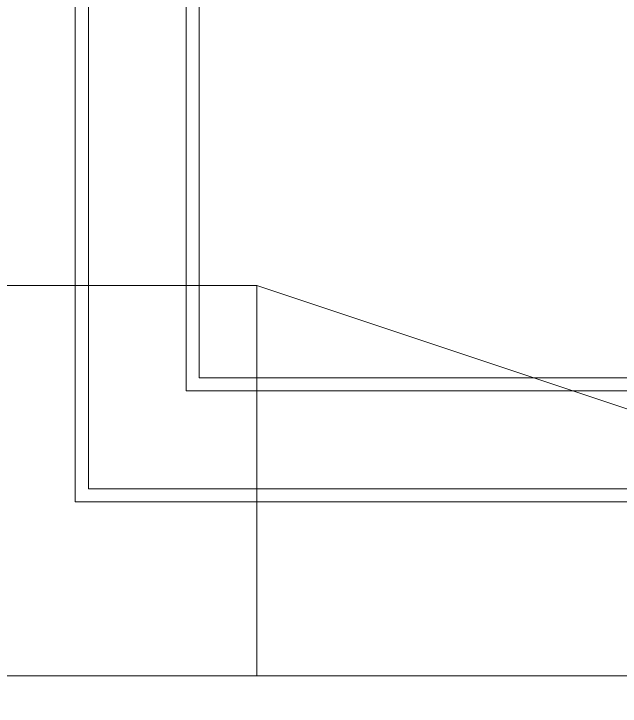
# Model space of a CAD drawing. Extents: x -9058 to 11890, y 0 to 8106.
# Drawn here: x 8543.6 to 8636.6, y 2677.5 to 2783.7 of the extents above; entities that cross this region are included whole.
import ezdxf
from ezdxf.enums import TextEntityAlignment as Align

# ---------------------------------------------------------------- set-up
doc = ezdxf.new("R2010")
doc.units = 0
doc.header["$LTSCALE"] = 10
doc.header["$MEASUREMENT"] = 0
doc.layers.get('0').update_dxf_attribs({"color": 9, "lineweight": 9})
for name, color, linetype, lineweight in [('00', 9, 'Continuous', 9), ('06D', 9, 'Continuous', 9), ('14', 9, 'Continuous', 9), ('21', 9, 'Continuous', 9), ('21 @ 20', 9, 'Continuous', 9)]:
    doc.layers.add(name, color=color, linetype=linetype, lineweight=lineweight)
doc.styles.add('Arial', font='arial.ttf', dxfattribs={"height": 2.5})

# ---------------------------------------------------------------- blocks, each defined once
blk = doc.blocks.new('p-mek')
at = {"color": 6}
blk.add_lwpolyline([(210.29, -281.08, -0.000027), (210.29, -1029.08, 0.400031)], format="xyb", dxfattribs=at)
for points in [[(905.84, -981.83), (865.92, -981.83), (865.92, -1041.74), (905.84, -1041.74)], [(905.84, -981.83), (995.57, -1011.74), (995.57, -1041.74), (905.84, -1041.74)]]:
    blk.add_lwpolyline(points, close=True)
blk = doc.blocks.new('0a_elevationtarget-p')
blk.add_circle((0, 0), 2.5)
at = {"style": 'Arial'}
blk.add_attdef('BITMISKOT', text='', height=2, dxfattribs=at).set_placement((4.5, 0), align=Align.BOTTOM_LEFT)
blk.add_attdef('KABAKOT', text='', height=2, dxfattribs=at).set_placement((4.5, -0.5921), align=Align.TOP_LEFT)
blk = doc.blocks.new('*U1196')
at = {"layer": '21 @ 20', "xscale": 20, "yscale": 20, "zscale": 20}
blk.add_blockref('0a_elevationtarget-p', (8653.57, 2627.7), dxfattribs=at)

msp = doc.modelspace()

# ---------------------------------------------------------------- linework, layer by layer
at = {"layer": '00'}
msp.add_lwpolyline([(8668.36, 2725.87), (8668.36, 2725.87), (8668.36, 2710.87), (8555.06, 2710.87), (8555.06, 2920.87), (8720.06, 2920.87), (8720.06, 3505.87), (8805.06, 3505.87), (8805.06, 3490.87), (8735.06, 3490.87), (8735.06, 3155.87), (8805.06, 3155.87), (8805.06, 3135.87), (8735.06, 3135.87), (8735.06, 2920.87), (8805.06, 2920.87), (8805.06, 2905.87), (8570.06, 2905.87), (8570.06, 2725.87), (8668.36, 2725.87)], close=True, dxfattribs=at)
at = {"layer": '14'}
for points in [[(8670.36, 2708.87), (8553.06, 2708.87), (8553.06, 2922.87), (8718.06, 2922.87), (8718.06, 3507.87), (8828.06, 3507.87), (8828.06, 3763.87), (8467.06, 3763.87), (8467.06, 3723.87), (8403.06, 3723.87), (8403.06, 3763.87), (7757.06, 3763.87), (7757.06, 3723.87), (7717.06, 3723.87), (7717.06, 2977.87), (7757.06, 2977.87), (7757.06, 2913.87), (7717.06, 2913.87), (7717.06, 2578.87)], [(8670.36, 2708.87), (8670.36, 2727.87), (8572.06, 2727.87), (8572.06, 2903.87), (8902.06, 2903.87), (8902.06, 2727.87), (8770.36, 2727.87), (8770.36, 2708.87), (9142.06, 2708.87)]]:
    msp.add_lwpolyline(points, dxfattribs=at)

# ---------------------------------------------------------------- block references
at = {"layer": '06D'}
msp.add_blockref('p-mek', (7675.06, 3723.87), dxfattribs=at)
at = {"layer": '21', "color": 6}
msp.add_blockref('*U1196', (0, 0), dxfattribs=at)

doc.saveas('drawing.dxf')
